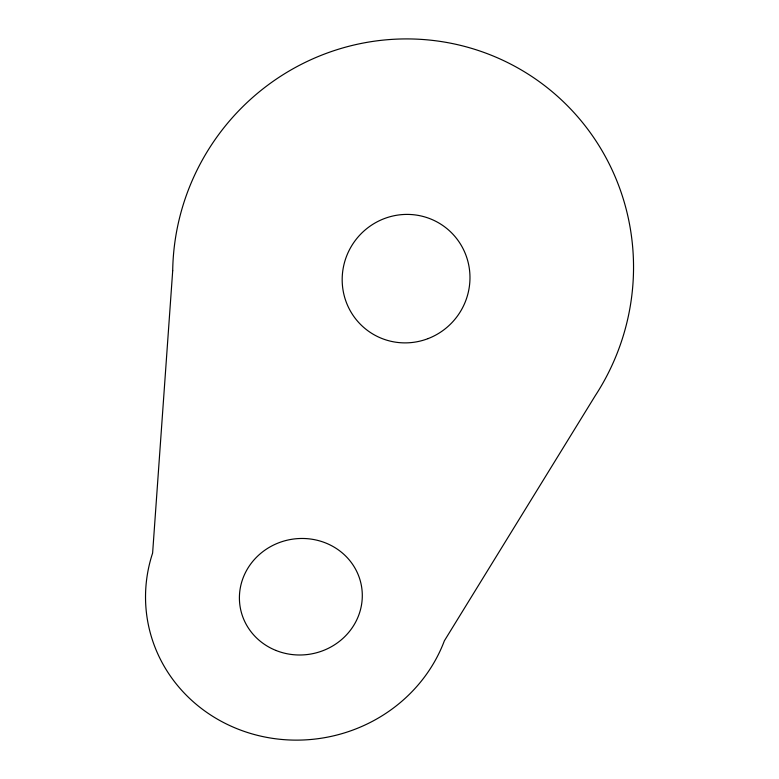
<?xml version="1.0" encoding="UTF-8"?>
<svg xmlns="http://www.w3.org/2000/svg" width="779" height="779" viewBox="0 0 779 779"><rect width="100%" height="100%" fill="white"/><g stroke="black" fill="none" stroke-linecap="round" stroke-linejoin="round"><path stroke-width="1.17" d="M172.695 270.78L152.616 553.08A154.213 145.722 -10.1 0 0 250.341 733.38A154.213 145.722 -10.1 0 0 444.361 640.825L595.253 395.713A232.989 229.23 -55.6 0 0 471.159 48.24A232.989 229.23 -55.6 0 0 172.695 270.78M275.883 650.426A61.551 58.152 -10.2 0 0 361.962 589.469A61.551 58.152 -10.2 0 0 264.704 550.305A61.551 58.152 -10.2 0 0 275.883 650.426M428.031 338.622A64.599 63.537 -54.4 0 0 447.068 228.724A64.599 63.537 -54.4 0 0 343.13 268.58A64.599 63.537 -54.4 0 0 428.031 338.622"/></g></svg>
